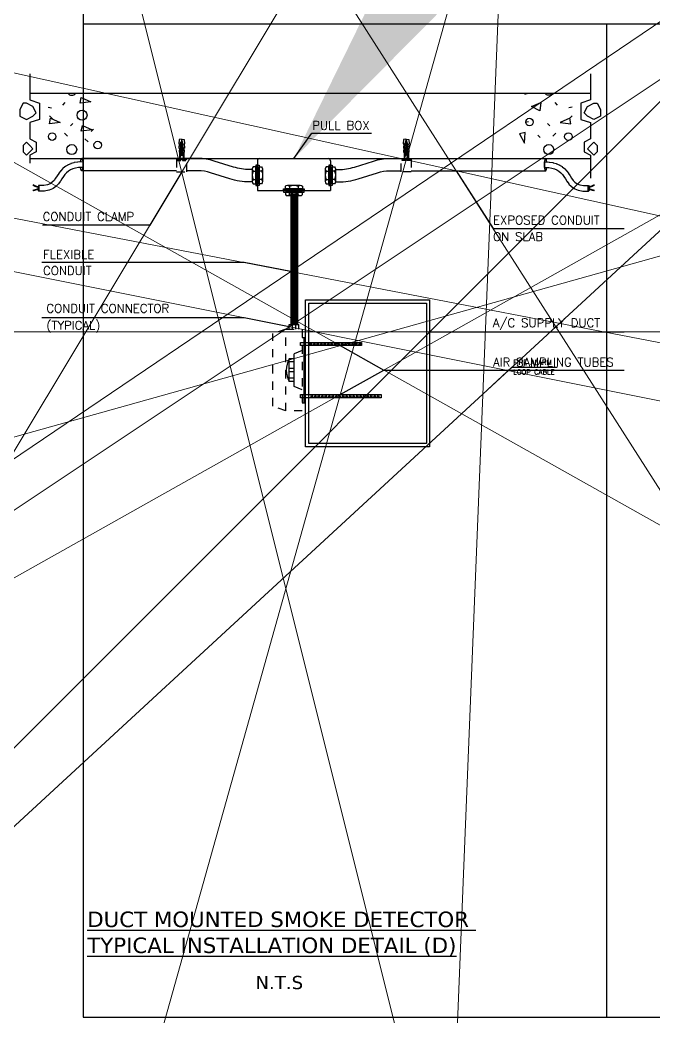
# Model space of a CAD drawing. Extents: x -15 to 256, y 0 to 403.
# Drawn here: x 220.44 to 228.22, y 364.85 to 377.08 of the extents above; entities that cross this region are included whole.
import ezdxf
from ezdxf.enums import TextEntityAlignment as Align

# ---------------------------------------------------------------- set-up
doc = ezdxf.new("R2010")
doc.units = 0
doc.header["$LTSCALE"] = 0.15
doc.linetypes.add('DASHED', pattern=[0.75, 0.5, -0.25])
doc.layers.get('0').update_dxf_attribs({"color": 252})
for name, color, linetype in [('00-E-FAS-TEXT LINE', 10, 'Continuous'), ('A-IW-SHE101$0$A-ANNO-TEXT', 2, 'Continuous'), ('E-ANNO-LARO', 1, 'Continuous'), ('E-ANNO-T080', 61, 'Continuous'), ('E-ANNO-T140', 133, 'Continuous'), ('e-anno-t175', 214, 'Continuous'), ('E-ANNO-VIEW', 240, 'Continuous'), ('E-DETL-LID1', 1, 'DASHED'), ('E-DETL-LID3', 3, 'DASHED'), ('E-DETL-LID4', 131, 'DASHED'), ('E-DETL-LID6', 214, 'DASHED'), ('E-DETL-LIN0', 10, 'Continuous'), ('E-DETL-LIN1', 1, 'Continuous'), ('E-DETL-LIN2', 2, 'Continuous'), ('E-DETL-LIN3', 3, 'Continuous'), ('E-DETL-LIN9', 9, 'Continuous'), ('E-TRUNK', 40, 'Continuous'), ('ST-SHEET$0$CADR-BLU', 5, 'Continuous')]:
    doc.layers.add(name, color=color, linetype=linetype)
doc.layers.add('S-ANNO-DIMS', color=1, linetype='Continuous', lineweight=18)
doc.styles.add('E140', font='verdana.ttf', dxfattribs={"height": 285})
doc.styles.add('E175', font='verdana.ttf', dxfattribs={"height": 335})
doc.styles.add('E80', font='simplex.shx', dxfattribs={"height": 200})
doc.styles.add('LE80', font='SIMPLEX.shx', dxfattribs={"height": 200})
doc.dimstyles.new('DIM25', dxfattribs={"dimscale": 100, "dimtxt": 2, "dimasz": 0.01, "dimexe": 1, "dimexo": 2, "dimgap": 1, "dimtad": 1, "dimdec": 0, "dimlfac": 0.25, "dimzin": 0, "dimdsep": 46, "dimtxsty": 'LE80', "dimblk1": 'TICK', "dimblk2": 'TICK', "dimsah": 1, "dimcen": 0, "dimdle": 3, "dimclrd": 1, "dimclre": 1, "dimclrt": 51, "dimadec": 0, "dimazin": 0, "dimtfac": 1, "dimtdec": 0, "dimtmove": 0, "dimatfit": 1, "dimldrblk": 'TICK', "dimfxl": 1, "dimtolj": 1, "dimtzin": 0, "dimarcsym": 0})
doc.dimstyles.get("Standard").update_dxf_attribs({"dimtxt": 0.18, "dimasz": 0.18, "dimexe": 0.18, "dimexo": 0.0625, "dimgap": 0.09, "dimtad": 0, "dimtih": 1, "dimtoh": 1, "dimdec": 4, "dimzin": 0, "dimdsep": 46, "dimtxsty": 'Standard', "dimcen": 0.09, "dimadec": 0, "dimazin": 0, "dimtfac": 1, "dimtdec": 4, "dimtofl": 0, "dimtmove": 0, "dimatfit": 3, "dimfxl": 1, "dimtolj": 1, "dimtzin": 0, "dimarcsym": 0})

# ---------------------------------------------------------------- blocks, each defined once
blk = doc.blocks.new('TICK')
at = {"layer": 'S-ANNO-DIMS', "color": 51}
blk.add_line((-70.71067811865942, -70.71067811865942), (70.71067811865214, 70.71067811865214), dxfattribs=at)
at = {"layer": 'S-ANNO-DIMS'}
blk.add_line((-107.1268145781942, 0), (107.1271981630707, 0), dxfattribs=at)
blk = doc.blocks.new('A$C6C316B31')
at = {"layer": 'E-DETL-LIN2'}
for p, q in [((-8.177482561934994, 8.333153109953855), (-3.165643108441145, 8.333303622384847)), ((-8.17711524142851, -8.333513552701334), (-3.165275787926475, -8.333363040269433))]:
    blk.add_line(p, q, dxfattribs=at)
at = {"layer": 'E-DETL-LIN2', "linetype": 'Continuous'}
blk.add_lwpolyline([(-0.0004513715466600843, 20.14919906862633), (-3.165903520144639, 20.14912930449646), (-3.165000777049499, -20.14926883275621), (0.000451371547569579, -20.14919906862542)], close=True, dxfattribs=at)
at = {"layer": 'E-DETL-LIN2'}
for points in [[(-10.08787110858975, 12.49977767414384), (-10.08732012782184, -12.50022231983803)], [(-8.176931581167992, -16.66684688403529), (-3.165092127666867, -16.66669637160521), (-3.165826768694387, 16.66663695371244), (-8.177666222196422, 16.66648644128236)]]:
    blk.add_lwpolyline(points, dxfattribs=at)
for centre, radius, start, end in [((-4.588635187225009, 12.49989887307311), 5.499235922677675, 130.7410769778964, 229.2614485324433), ((9.043902992468247, 0.0001993206687984639), 19.13149861524057, 154.1789398344054, 205.823585675703), ((-4.588084206458916, -12.50010112090968), 5.499235922677675, 130.7410769778964, 229.2614485324433)]:
    blk.add_arc(centre, radius, start, end, dxfattribs=at)
blk = doc.blocks.new('SCRO')
at = {"layer": 'E-DETL-LID4'}
for p, q in [((2.004664853087434, 0.821087427342718), (3.623975155783683, -1.637345612332865)), ((3.786111679495207, 1.549345350585099), (3.637164285816652, 0.9292986149011995)), ((3.786111679495207, 1.549345350585099), (5.829474222864064, -1.945690986955015)), ((5.753306267957214, 1.249999999992724), (5.829474222864064, 1.945690986947739)), ((5.829474222864064, 1.945690986947739), (8.03497328994763, -1.945690986954105)), ((8.03497328994763, 1.945690986947739), (7.958805335041234, 1.250000000000909)), ((8.03497328994763, 1.945690986947739), (10.24047235703574, -1.945690986947739)), ((10.24047235703574, 1.945690986947739), (10.1643044021248, 1.25)), ((10.24047235703574, 1.945690986947739), (12.44597142411931, -1.945690986955015)), ((12.44597142411931, 1.945690986955015), (12.36980346920154, 1.25)), ((12.44597142411931, 1.945690986955015), (14.65147049120014, -1.945690986954105)), ((14.65147049120424, 1.945690986947739), (14.57530253628966, 1.249999999992724)), ((14.65147049120424, 1.945690986947739), (16.85696955828416, -1.945690986955015)), ((16.85696955834965, 1.945674784445146), (16.78080160343143, 1.249983797497407)), ((16.85696955834965, 1.945674784445146), (19.06246862543003, -1.945707189451241))]:
    blk.add_line(p, q, dxfattribs=at)
at = {"layer": 'E-DETL-LID4', "linetype": 'Continuous'}
for p, q in [((23.61790627242453, 0.5131854717556052), (23.61790627242499, 1.61785813386814)), ((23.61790627242544, -0.5131854717556052), (23.61790627242135, -1.617858133875416))]:
    blk.add_line(p, q, dxfattribs=at)
for points in [[(17.17664616881984, 1.249979449850798), (4.892351375939143, 1.25), (-9.094947017729282e-13, 0), (2.792308577107178, -0.7134372519867611)], [(19.57581255350578, 1.249975436330715), (17.44902306818676, 1.249978994194862)], [(24.67175159393719, -5.000000000007276), (24.99999999999545, -5.000000000007276), (24.99999999999545, -0.8231618529889602), (23.61790627242544, -0.5131854717556052), (23.61790627242453, 0.5131854717556052), (24.99999999999955, 0.8231618529825937), (24.99999999999545, 5), (24.67175159393764, 5.000000000000909)], [(4.066206698221777, -1.038919321654248), (4.892351375939597, -1.25), (5.092416313894319, -1.250000000000909)], [(6.343583484128885, -1.25), (7.297915380982431, -1.249999999999091)], [(8.54908255121245, -1.25), (9.503414448065996, -1.25)], [(10.75458161829692, -1.250000000007276), (11.70891351515093, -1.250000000007276)], [(12.96008068538504, -1.250000000007276), (13.91441258223449, -1.250000000006366)], [(15.1655797524686, -1.25), (16.11991164931487, -1.250000000007276)], [(17.37107881954898, -1.25), (18.32540327130801, -1.250000000007276)]]:
    blk.add_lwpolyline(points, dxfattribs=at)
at = {"layer": 'E-DETL-LID4'}
for points in [[(2.792308577107178, -0.7134372519867611), (3.623975155783683, -1.637345612332865), (4.066206698221777, -1.038919321654248), (2.004664853087434, 0.821087427342718)], [(5.092416313894319, -1.250000000000909), (5.829474222864064, -1.945690986955015), (6.343583484128885, -1.25), (3.786111679495207, 1.549345350585099)], [(7.297915380982431, -1.249999999999091), (8.03497328994763, -1.945690986954105), (8.54908255121245, -1.25), (5.829474222864064, 1.945690986947739)], [(9.503414448065996, -1.25), (10.24047235703574, -1.945690986947739), (10.75458161829692, -1.250000000007276), (8.03497328994763, 1.945690986947739)], [(11.70891351515093, -1.250000000007276), (12.44597142411931, -1.945690986955015), (12.96008068538504, -1.250000000007276), (10.24047235703574, 1.945690986947739)], [(13.91441258223449, -1.250000000006366), (14.65147049120014, -1.945690986954105), (15.1655797524686, -1.25), (12.44597142411931, 1.945690986955015)], [(16.11991164931487, -1.250000000007276), (16.85696955828416, -1.945690986955015), (17.37107881954898, -1.25), (14.65147049120424, 1.945690986947739)], [(18.32541071646074, -1.250016202502593), (19.06246862543003, -1.945707189451241), (19.57657788669485, -1.250016202502593), (16.85696955834965, 1.945674784445146)]]:
    blk.add_lwpolyline(points, close=True, dxfattribs=at)
at = {"layer": 'E-DETL-LID4', "linetype": 'Continuous'}
for points in [[(19.57581255351761, 1.249975436330715, 0.2592668144655841), (24.6718250579388, 4.999984515502547, 3.306262617242921)], [(19.57657788669485, -1.250016202502593, -0.2592344396536596), (24.67175159393719, -5.000000000007276, -3.306262617242921)]]:
    blk.add_lwpolyline(points, format="xyb", dxfattribs=at)
for centre, start, end in [((25.64766208019046, 0.3777601261544987), 105.8003879676135, 148.5767715327205), ((25.64766208019091, -0.3777601261544987), 211.4232284672796, 254.1996120328304)]:
    blk.add_arc(centre, 2.378602889906357, start, end, dxfattribs=at)

msp = doc.modelspace()

# ---------------------------------------------------------------- linework, layer by layer
msp.add_lwpolyline([(255.5823836677621, 391.3544479757414), (221.2162780909766, 391.3544479757415), (221.2162780909766, 364.8477069386666), (255.5823836677621, 364.8477069386666)], close=True)
at = {"layer": 'A-IW-SHE101$0$A-ANNO-TEXT', "color": 1, "extrusion": (0, 0, -1)}
msp.add_ellipse((220.671801526742, 375.0147642461935, 6.718264444056682e-09), major_axis=(-1.490577872500147e-14, 0.03468938359392076), ratio=0.2121670040200524, dxfattribs=at)
at = {"layer": 'A-IW-SHE101$0$A-ANNO-TEXT', "color": 1}
msp.add_ellipse((227.4178245287642, 375.0147642461935, 6.718264444056682e-09), major_axis=(1.490577872500147e-14, 0.03468938359392076), ratio=0.2121670040200524, dxfattribs=at)
at = {"layer": 'E-ANNO-VIEW'}
for points in [[(221.2162780909766, 377.0334010157999), (242.020222852966, 377.0334010157999)], [(227.6404813006577, 364.8477069386666), (227.6404813006577, 377.0334010157999)], [(227.6404813006577, 364.8477069386666), (227.6404813006577, 377.0334010157999)], [(227.6404813006577, 364.8477069386666), (227.6404813006577, 377.0334010157999)], [(227.6404813006577, 364.8477069386666), (227.6404813006577, 377.0334010157999)], [(227.6404813006577, 364.8477069386666), (227.6404813006577, 377.0334010157999)], [(227.6404813006577, 364.8477069386666), (227.6404813006577, 377.0334010157999)], [(227.6404813006577, 364.8477069386666), (227.6404813006577, 377.0334010157999)], [(227.6404813006577, 364.8477069386666), (227.6404813006577, 377.0334010157999)]]:
    msp.add_lwpolyline(points, dxfattribs=at)
at = {"layer": 'E-DETL-LID1', "color": 1, "const_width": 0.02048634628649401, "elevation": 1.717675615971789e-10}
for points in [[(220.671617041425, 375.0091157362296), (220.6224181359755, 374.9930076235485), (220.598795244612, 374.9878035998782)], [(227.4180090140812, 375.0091157362296), (227.4672079195304, 374.9930076235485), (227.490830810894, 374.9878035998782)]]:
    msp.add_lwpolyline(points, dxfattribs=at)
at = {"layer": 'E-DETL-LID3'}
for p, q in [((223.7045728454027, 373.2855127060161), (223.5442658454665, 373.2322106285373)), ((223.5442658454665, 372.3437090813903), (223.5442658454665, 373.2322106285373)), ((223.7045728454027, 372.283593956223), (223.7045728454027, 373.2855127060161)), ((223.7045728454027, 373.2855127060161), (223.9049565953231, 373.2855127060161)), ((223.9049565953231, 373.2855127060161), (223.9049565953231, 372.283593956223)), ((223.7045728454027, 372.283593956223), (223.5442658454665, 372.3437090813903)), ((223.9049565953231, 372.283593956223), (223.7045728454027, 372.283593956223))]:
    msp.add_line(p, q, dxfattribs=at)
at = {"layer": 'E-DETL-LID4', "color": 5, "const_width": 0.02048634628649401}
for points in [[(220.6720303095132, 375.0318323494589), (220.6608989246843, 375.0333750235441), (220.6520488538726, 375.0348030747414), (220.6446218827777, 375.0364278195897), (220.6377597970989, 375.0385605746283), (220.6306043825358, 375.0415126563964), (220.6222974247879, 375.0455953814331), (220.6119807095546, 375.0511200662777), (220.5987960225354, 375.0583980274693)], [(227.4175957459927, 375.0318323494589), (227.4287271308214, 375.0333750235441), (227.4375772016333, 375.0348030747414), (227.4450041727282, 375.0364278195897), (227.451866258407, 375.0385605746283), (227.45902167297, 375.0415126563964), (227.467328630718, 375.0455953814331), (227.4776453459513, 375.0511200662777), (227.4908300329706, 375.0583980274693)]]:
    msp.add_lwpolyline(points, dxfattribs=at)
at = {"layer": 'E-DETL-LID6', "elevation": -3.179604972047204e-08}
for points in [[(222.4259679357334, 375.6085033550126), (222.4208498534524, 375.6178691361823), (222.3935139874883, 375.6149958293402), (222.3898102284539, 375.5609042717779), (222.3956175330437, 375.5631951664977), (222.3919137740091, 375.5091036089354), (222.3977210785987, 375.5113945036552), (222.3940173195641, 375.4573029460929), (222.3997304319291, 375.4595566833902), (222.3997295639348, 375.3807885545647)], [(222.4259643601532, 375.6085033550257), (222.4310825112386, 375.6178690985957), (222.4584183560936, 375.6149955909331), (222.462121717749, 375.5609040061628), (222.4563144299894, 375.5631949435455), (222.4600177916452, 375.5091033587755), (222.4542105038857, 375.511394296158), (222.4579138655413, 375.4573027113877), (222.4522007697333, 375.4595564906559), (222.4522010590648, 375.380788361826)], [(225.180158218148, 375.6085033550257), (225.1750400670626, 375.6178690985957), (225.1477042222077, 375.6149955909331), (225.1440008605522, 375.5609040061628), (225.1498081483118, 375.5631949435455), (225.1461047866561, 375.5091033587755), (225.1519120744155, 375.511394296158), (225.14820871276, 375.4573027113877), (225.1539218085678, 375.4595564906559), (225.1539215192365, 375.380788361826)], [(225.180154642568, 375.6085033550126), (225.1852727248488, 375.6178691361823), (225.2126085908127, 375.6149958293402), (225.2163123498471, 375.5609042717779), (225.2105050452577, 375.5631951664977), (225.214208804292, 375.5091036089354), (225.2084014997026, 375.5113945036552), (225.212105258737, 375.4573029460929), (225.2063921463721, 375.4595566833902), (225.2063930143663, 375.3807885545647)]]:
    msp.add_lwpolyline(points, dxfattribs=at)
at = {"layer": 'E-DETL-LID6'}
for points in [[(222.400476828772, 375.3807897447504), (222.364423839947, 375.3807902570754), (222.3644239516792, 375.3707995238694), (222.3910506517584, 375.3707991154186)], [(222.3644256587782, 375.37079747734), (222.3644256587782, 375.2181560130423), (222.48823553817, 375.218156243112), (222.48823553817, 375.3707977074097)], [(222.4608765740892, 375.3707983459637), (222.48823553817, 375.3707977074097), (222.488235426438, 375.3807884406155), (222.4514506172637, 375.3807891830388)], [(225.1452460042119, 375.3707983459637), (225.1178870401312, 375.3707977074097), (225.1178871518633, 375.3807884406155), (225.1546719610376, 375.3807891830388)], [(225.2416969195232, 375.37079747734), (225.2416969195232, 375.2181560130423), (225.1178870401312, 375.218156243112), (225.1178870401312, 375.3707977074097)], [(225.2056457495292, 375.3807897447504), (225.2416987383541, 375.3807902570754), (225.2416986266221, 375.3707995238694), (225.2150719265428, 375.3707991154186)]]:
    msp.add_lwpolyline(points, dxfattribs=at)
at = {"layer": 'E-DETL-LIN0'}
for p, q in [((223.9049565953231, 373.0250138310241), (223.8047647195986, 372.98493708104)), ((223.7446495946225, 372.6442847061753), (223.7446495946225, 372.9248219560639)), ((223.8047647195986, 372.9248219560639), (223.7446495946225, 372.9248219560639)), ((223.8047647195986, 372.8847452058886), (223.7446495946225, 372.8847452058886)), ((223.8047647195986, 372.9248219560639), (223.8047647195986, 372.98493708104)), ((223.8047647195986, 372.6442847061753), (223.8047647195986, 372.9248219560639)), ((223.8047647195986, 372.8045917063027), (223.7446495946225, 372.8045917063027)), ((223.8047647195986, 372.7645149561276), (223.7446495946225, 372.7645149561276)), ((223.8047647195986, 372.6843614561594), (223.7446495946225, 372.6843614561594)), ((223.8047647195986, 372.6442847061753), (223.7446495946225, 372.6442847061753)), ((223.8047647195986, 372.584169581008), (223.8047647195986, 372.6442847061753)), ((223.9049565953231, 372.5440928312151), (223.8047647195986, 372.584169581008))]:
    msp.add_line(p, q, dxfattribs=at)
msp.add_arc((224.0050834799466, 372.7848658023893), 0.2958630611720721, 151.6992444452733, 208.3007555547258, dxfattribs=at)
at = {"layer": 'E-DETL-LIN1'}
for p, q in [((223.355428081678, 375.3528113651485), (223.355428081678, 374.989109384077)), ((223.3834051571455, 375.3807884406155), (224.2227174211563, 375.3807884406155)), ((224.2506944966234, 375.3528113651485), (224.2506944966234, 374.989109384077))]:
    msp.add_line(p, q, dxfattribs=at)
msp.add_lwpolyline([(223.355428081678, 374.989109384077), (224.2506944966234, 374.989109384077)], dxfattribs=at)
for centre, start, end in [((223.3834051571455, 375.3528113651485), 90, 180), ((224.2227174211563, 375.3528113651485), 0, 90)]:
    msp.add_arc(centre, 0.0279770754670281, start, end, dxfattribs=at)
at = {"layer": 'E-DETL-LIN2'}
for p, q in [((223.7446495953868, 373.3456278308011), (223.8648798453392, 373.3456278308011)), ((223.7446495953868, 373.2855127060161), (223.7446495953868, 373.3456278308011)), ((223.7847263461352, 373.2855127060161), (223.7847263461352, 373.3456278308011)), ((223.824803095355, 373.2855127060161), (223.824803095355, 373.3456278308011)), ((223.8648798453392, 373.2855127060161), (223.8648798453392, 373.3456278308011))]:
    msp.add_line(p, q, dxfattribs=at)
for points in [[(221.2125057653504, 375.3406578688062), (221.1538440262946, 375.3376416110513, 0.02835854469831007), (221.1499351585144, 375.3372175098294), (221.1093746443047, 375.3304729445512, 0.03134392431530216), (221.105141598628, 375.329493212465), (221.0686871439378, 375.3186103296967, 0.03336282895758486), (221.0643541931445, 375.316995146691), (221.0316823102163, 375.3022669040921, 0.03392393326415467), (221.0275367151716, 375.3000485804338), (220.9983239162472, 375.2817679356638, 0.03282315493036002), (220.9946337975525, 375.2791068105246), (220.9685565948743, 375.2575667212433, 0.03025374581229031), (220.9654903640702, 375.254705123607), (220.9422252698801, 375.2301985474741, 0.02669698288345897), (220.9398234771747, 375.2273817159639), (220.9190470037147, 375.200201610639, 0.01995274325621252), (220.9174553549481, 375.1979376110637), (220.8985323658393, 375.1685997065448, 0.002694950772707029), (220.8983313736037, 375.1682843729309), (220.8799824118729, 375.139151719069), (220.8608683940095, 375.1127818461386), (220.839278414429, 375.090251749301), (220.8130393510116, 375.0718624843617), (220.7790089935929, 375.0579202473938), (220.7335754439192, 375.0497062593977), (220.6714041551731, 375.0493501639962)], [(226.8771202901556, 375.3406578688062), (226.9357820292115, 375.3376416110513, -0.02835854469831007), (226.9396908969917, 375.3372175098294), (226.9802514112015, 375.3304729445512, -0.03134392431530216), (226.9844844568782, 375.329493212465), (227.0209389115682, 375.3186103296967, -0.03336282895758486), (227.0252718623617, 375.316995146691), (227.0579437452899, 375.3022669040921, -0.03392393326415467), (227.0620893403345, 375.3000485804338), (227.0913021392588, 375.2817679356638, -0.03282315493036002), (227.0949922579536, 375.2791068105246), (227.1210694606319, 375.2575667212433, -0.03025374581229031), (227.1241356914358, 375.254705123607), (227.147400785626, 375.2301985474741, -0.02669698288345897), (227.1498025783315, 375.2273817159639), (227.1705790517911, 375.200201610639, -0.01995274325621252), (227.172170700558, 375.1979376110637), (227.1910936896669, 375.1685997065448, -0.002694950772707029), (227.1912946819023, 375.1682843729309), (227.2096436436331, 375.139151719069), (227.2287576614964, 375.1127818461386), (227.2503476410771, 375.090251749301), (227.2765867044943, 375.0718624843617), (227.310617061913, 375.0579202473938), (227.3560506115868, 375.0497062593977), (227.4182219003329, 375.0493501639962)], [(221.2126633222442, 375.2712978795425), (221.1593731011775, 375.2685578134424), (221.1229022459703, 375.2624932930958), (221.0907539977895, 375.2528959580339), (221.0623427816275, 375.240088392425), (221.0370599393325, 375.2242670170075), (221.0143601240361, 375.2055166911317), (220.993817642779, 375.1838780131718), (220.9750078265101, 375.1592707193338), (220.9569368167236, 375.1312537101491), (220.938085227404, 375.1013230342641, -0.01628439600471119), (220.936819719624, 375.0994518002597), (220.915646858002, 375.0702415277495, -0.03423535560851692), (220.9126059523565, 375.0665991928989), (220.8870180852487, 375.0398971239301, -0.0488930703504688), (220.8818809721768, 375.0354905994166), (220.8496847200978, 375.01292632568, -0.05566891523025012), (220.8429270138995, 375.0092340176715), (220.8019289973629, 374.9924371308585, -0.05254355449943235), (220.7949491860626, 374.9904009307384), (220.7429560255825, 374.98100102254, -0.04330996355875571), (220.7369832106512, 374.9804482004921), (220.6718015267419, 374.9800748625996)], [(226.8769627332618, 375.2712978795425), (226.9302529543287, 375.2685578134424), (226.9667238095358, 375.2624932930958), (226.9988720577164, 375.2528959580339), (227.0272832738786, 375.240088392425), (227.0525661161738, 375.2242670170075), (227.0752659314699, 375.2055166911317), (227.0958084127269, 375.1838780131718), (227.114618228996, 375.1592707193338), (227.1326892387825, 375.1312537101491), (227.1515408281019, 375.1013230342641, 0.01628439600471119), (227.152806335882, 375.0994518002597), (227.1739791975042, 375.0702415277495, 0.03423535560851692), (227.1770201031495, 375.0665991928989), (227.2026079702573, 375.0398971239301, 0.0488930703504688), (227.2077450833292, 375.0354905994166), (227.2399413354084, 375.01292632568, 0.05566891523025012), (227.2466990416067, 375.0092340176715), (227.2876970581433, 374.9924371308585, 0.05254355449943235), (227.2946768694436, 374.9904009307384), (227.3466700299237, 374.98100102254, 0.04330996355875571), (227.3526428448549, 374.9804482004921), (227.4178245287644, 374.9800748625996)]]:
    msp.add_lwpolyline(points, format="xyb", dxfattribs=at)
msp.add_lwpolyline([(223.7646229823578, 374.9643182580211), (223.7646229823578, 373.3456278308011)], dxfattribs=at)
at = {"layer": 'E-DETL-LIN3', "elevation": 6.718264444056682e-09}
for points in [[(223.2924368410956, 375.2450219036517), (223.2594851131844, 375.2450214797037, -0.07675155708583353), (223.0613127318187, 375.2756192074871), (222.8255361331962, 375.35020821339, 0.07675140495097313), (222.627364149297, 375.3808059411783), (221.2000889866591, 375.3807865234602)], [(224.3136857372055, 375.2450219036517), (224.3466374651169, 375.2450214797037, 0.07675155708583353), (224.5448098464826, 375.2756192074871), (224.7805864451052, 375.35020821339, -0.07675140495097313), (224.9787584290042, 375.3808059411783), (226.889537068847, 375.3807865234602)], [(223.2924387842586, 375.093987821607), (223.2594870563474, 375.0939873976591, -0.07675155708583122), (223.015757642364, 375.1316191110718), (222.7799810437416, 375.2062081169747, 0.07675140495097554), (222.627366001088, 375.2297718591324), (222.48823553817, 375.2297701532888)], [(224.3136837940427, 375.093987821607), (224.3466355219541, 375.0939873976591, 0.07675155708583122), (224.590364935937, 375.1316191110718), (224.8261415345596, 375.2062081169747, -0.07675140495097554), (224.9787565772131, 375.2297718591324), (225.1178870401312, 375.2297701532888)]]:
    msp.add_lwpolyline(points, format="xyb", dxfattribs=at)
for points in [[(222.3644256587782, 375.2297686352868), (221.20009083845, 375.2297524414145)], [(225.2416969195232, 375.2297686352868), (226.8895352170561, 375.2297524414145)]]:
    msp.add_lwpolyline(points, dxfattribs=at)
at = {"layer": 'E-DETL-LIN3', "extrusion": (0, 0, -1)}
msp.add_ellipse((221.1999748134297, 375.3052634593326, 6.718264444056682e-09), major_axis=(6.070593253533824e-15, 0.0755249812828481), ratio=0.2121670040208751, start_param=-1.093549102917913, end_param=4.235199557743605, dxfattribs=at)
at = {"layer": 'E-DETL-LIN3'}
msp.add_ellipse((226.8896512420764, 375.3052634593326, 6.718264444056682e-09), major_axis=(-6.070593253533824e-15, 0.0755249812828481), ratio=0.2121670040208751, start_param=-1.093549102917913, end_param=4.235199557743605, dxfattribs=at)
for points in [[(221.1873457577363, 375.339778756372, 6.718264444056682e-09), (221.187685020995, 375.3428709750472, 6.718264444056682e-09), (221.188069801358, 375.345849740498, 6.718264444056682e-09), (221.1892846555195, 375.3539314476843, 6.718264444056682e-09), (221.1902162009381, 375.3586858406121, 6.718264444056682e-09), (221.1922923342525, 375.3668765482817, 6.718264444056682e-09), (221.1934396005094, 375.3703137765114, 6.718264444056682e-09), (221.195243285605, 375.3743103305802, 6.718264444056682e-09), (221.1958689004302, 375.3754578094169, 6.718264444056682e-09), (221.1970960974437, 375.3772874666053, 6.718264444056682e-09), (221.1976986478129, 375.377966475127, 6.718264444056682e-09), (221.1985730632826, 375.3786878464564, 6.718264444056682e-09), (221.1988811509325, 375.3788747797529, 6.718264444056682e-09), (221.19942983651, 375.3791109894584, 6.718264444056682e-09), (221.1996687972524, 375.3791631693686, 6.718264444056682e-09), (221.2001310119366, 375.3791825446916, 6.718264444056682e-09), (221.2003594120492, 375.3791507285944, 6.718264444056682e-09), (221.2008814048778, 375.3789700694015, 6.718264444056682e-09), (221.2011746303941, 375.3788175071023, 6.718264444056682e-09), (221.201819858677, 375.378340792114, 6.718264444056682e-09), (221.202169883588, 375.3780169237453, 6.718264444056682e-09), (221.2028970205529, 375.3771866471498, 6.718264444056682e-09), (221.2032739054373, 375.3766809008569, 6.718264444056682e-09), (221.2044748199478, 375.374805950596, 6.718264444056682e-09), (221.205309383852, 375.3731151274235, 6.718264444056682e-09), (221.2069174767435, 375.369002760633, 6.718264444056682e-09), (221.2076931993051, 375.3665812857183, 6.718264444056682e-09), (221.2091473265733, 375.3611024661037, 6.718264444056682e-09), (221.2098261745891, 375.3580449540942, 6.718264444056682e-09), (221.2113871755335, 375.3496423095933, 6.718264444056682e-09), (221.2121866529335, 375.3439406370909, 6.718264444056682e-09), (221.2134333002087, 375.3317223743211, 6.718264444056682e-09), (221.2138805300332, 375.325206626405, 6.718264444056682e-09), (221.2143886448964, 375.311843358921, 6.718264444056682e-09), (221.2144495161828, 375.3049969427108, 6.718264444056682e-09), (221.2141802903029, 375.2914781152439, 6.718264444056682e-09), (221.2138502021591, 375.2848068356309, 6.718264444056682e-09), (221.2128241406724, 375.2721323485847, 6.718264444056682e-09), (221.2121281559479, 375.2661301003619, 6.718264444056682e-09), (221.2104248147978, 375.2552437976775, 6.718264444056682e-09), (221.2094170247763, 375.2503600971563, 6.718264444056682e-09), (221.2074412164806, 375.2430660879616, 6.718264444056682e-09), (221.2065188113375, 375.2403431705869, 6.718264444056682e-09), (221.2048941539668, 375.2365761893081, 6.718264444056682e-09), (221.2042065749377, 375.2352738923931, 6.718264444056682e-09), (221.2030052150065, 375.2334536144127, 6.718264444056682e-09), (221.2024863388586, 375.2328274253018, 6.718264444056682e-09), (221.2016323932858, 375.232024125041, 6.718264444056682e-09), (221.2012839418236, 375.231778354489, 6.718264444056682e-09), (221.2006645878361, 375.2314599719338, 6.718264444056682e-09), (221.200396878767, 375.2313846612499, 6.718264444056682e-09), (221.1998953916836, 375.2313367267589, 6.718264444056682e-09), (221.1996551777021, 375.2313611501018, 6.718264444056682e-09), (221.1991019398616, 375.2315389527383, 6.718264444056682e-09), (221.1987886754819, 375.2316977349358, 6.718264444056682e-09), (221.1980936737825, 375.2322144158551, 6.718264444056682e-09), (221.1977147231534, 375.2325719301554, 6.718264444056682e-09), (221.1969281060469, 375.2334981120661, 6.718264444056682e-09), (221.1965206761219, 375.2340658968051, 6.718264444056682e-09), (221.1952690381919, 375.2361074037931, 6.718264444056682e-09), (221.194418111413, 375.2379052801519, 6.718264444056682e-09), (221.1927849927992, 375.2422556744223, 6.718264444056682e-09), (221.1920006845482, 375.2448082519796, 6.718264444056682e-09), (221.190537597576, 375.2505659860715, 6.718264444056682e-09), (221.1898584062297, 375.2537713023473, 6.718264444056682e-09), (221.1885121814898, 375.2613993567611, 6.718264444056682e-09), (221.1878734418184, 375.2659378982639, 6.718264444056682e-09), (221.1873453350258, 375.2707520153668, 6.718264444056682e-09)], [(226.9022802977697, 375.339778756372, 6.718264444056682e-09), (226.9019410345111, 375.3428709750472, 6.718264444056682e-09), (226.9015562541483, 375.345849740498, 6.718264444056682e-09), (226.9003413999867, 375.3539314476843, 6.718264444056682e-09), (226.8994098545677, 375.3586858406121, 6.718264444056682e-09), (226.8973337212536, 375.3668765482817, 6.718264444056682e-09), (226.8961864549967, 375.3703137765114, 6.718264444056682e-09), (226.8943827699012, 375.3743103305802, 6.718264444056682e-09), (226.8937571550759, 375.3754578094169, 6.718264444056682e-09), (226.8925299580627, 375.3772874666053, 6.718264444056682e-09), (226.8919274076934, 375.377966475127, 6.718264444056682e-09), (226.8910529922232, 375.3786878464564, 6.718264444056682e-09), (226.8907449045739, 375.3788747797529, 6.718264444056682e-09), (226.8901962189965, 375.3791109894584, 6.718264444056682e-09), (226.8899572582537, 375.3791631693686, 6.718264444056682e-09), (226.8894950435696, 375.3791825446916, 6.718264444056682e-09), (226.8892666434567, 375.3791507285944, 6.718264444056682e-09), (226.8887446506284, 375.3789700694015, 6.718264444056682e-09), (226.888451425112, 375.3788175071023, 6.718264444056682e-09), (226.8878061968294, 375.378340792114, 6.718264444056682e-09), (226.887456171918, 375.3780169237453, 6.718264444056682e-09), (226.8867290349533, 375.3771866471498, 6.718264444056682e-09), (226.886352150069, 375.3766809008569, 6.718264444056682e-09), (226.8851512355585, 375.374805950596, 6.718264444056682e-09), (226.8843166716541, 375.3731151274235, 6.718264444056682e-09), (226.8827085787627, 375.369002760633, 6.718264444056682e-09), (226.8819328562007, 375.3665812857183, 6.718264444056682e-09), (226.8804787289327, 375.3611024661037, 6.718264444056682e-09), (226.879799880917, 375.3580449540942, 6.718264444056682e-09), (226.8782388799727, 375.3496423095933, 6.718264444056682e-09), (226.8774394025727, 375.3439406370909, 6.718264444056682e-09), (226.8761927552978, 375.3317223743211, 6.718264444056682e-09), (226.875745525473, 375.325206626405, 6.718264444056682e-09), (226.8752374106097, 375.311843358921, 6.718264444056682e-09), (226.8751765393235, 375.3049969427108, 6.718264444056682e-09), (226.8754457652036, 375.2914781152439, 6.718264444056682e-09), (226.875775853347, 375.2848068356309, 6.718264444056682e-09), (226.8768019148335, 375.2721323485847, 6.718264444056682e-09), (226.8774978995583, 375.2661301003619, 6.718264444056682e-09), (226.8792012407083, 375.2552437976775, 6.718264444056682e-09), (226.8802090307301, 375.2503600971563, 6.718264444056682e-09), (226.8821848390255, 375.2430660879616, 6.718264444056682e-09), (226.8831072441684, 375.2403431705869, 6.718264444056682e-09), (226.8847319015392, 375.2365761893081, 6.718264444056682e-09), (226.8854194805684, 375.2352738923931, 6.718264444056682e-09), (226.8866208404996, 375.2334536144127, 6.718264444056682e-09), (226.8871397166475, 375.2328274253018, 6.718264444056682e-09), (226.8879936622203, 375.232024125041, 6.718264444056682e-09), (226.8883421136825, 375.231778354489, 6.718264444056682e-09), (226.88896146767, 375.2314599719338, 6.718264444056682e-09), (226.889229176739, 375.2313846612499, 6.718264444056682e-09), (226.8897306638227, 375.2313367267589, 6.718264444056682e-09), (226.8899708778044, 375.2313611501018, 6.718264444056682e-09), (226.8905241156445, 375.2315389527383, 6.718264444056682e-09), (226.8908373800242, 375.2316977349358, 6.718264444056682e-09), (226.8915323817236, 375.2322144158551, 6.718264444056682e-09), (226.891911332353, 375.2325719301554, 6.718264444056682e-09), (226.8926979494596, 375.2334981120661, 6.718264444056682e-09), (226.8931053793845, 375.2340658968051, 6.718264444056682e-09), (226.8943570173145, 375.2361074037931, 6.718264444056682e-09), (226.8952079440935, 375.2379052801519, 6.718264444056682e-09), (226.8968410627072, 375.2422556744223, 6.718264444056682e-09), (226.8976253709577, 375.2448082519796, 6.718264444056682e-09), (226.8990884579299, 375.2505659860715, 6.718264444056682e-09), (226.8997676492764, 375.2537713023473, 6.718264444056682e-09), (226.9011138740163, 375.2613993567611, 6.718264444056682e-09), (226.9017526136878, 375.2659378982639, 6.718264444056682e-09), (226.9022807204803, 375.2707520153668, 6.718264444056682e-09)]]:
    msp.add_open_spline(points, degree=3, knots=[5.189636204260358, 5.189636204260358, 5.189636204260358, 5.189636204260358, 5.328800515304013, 5.328800515304013, 5.586265944379916, 5.586265944379916, 5.843731373455818, 5.843731373455818, 5.976819702341897, 5.976819702341897, 6.109908031227975, 6.109908031227975, 6.192099930515968, 6.192099930515968, 6.274291829803961, 6.274291829803961, 6.356483729091955, 6.356483729091955, 6.438675628379948, 6.438675628379948, 6.520867527667941, 6.520867527667941, 6.603059426955935, 6.603059426955935, 6.780308893844676, 6.780308893844676, 6.957558360733418, 6.957558360733418, 7.13480782762216, 7.13480782762216, 7.405729088040957, 7.405729088040957, 7.676650348459754, 7.676650348459754, 7.947571608878551, 7.947571608878551, 8.218492869297348, 8.218492869297348, 8.489414129716145, 8.489414129716145, 8.760335390134943, 8.760335390134943, 8.967601503303902, 8.967601503303902, 9.113740812354756, 9.113740812354756, 9.227782504424738, 9.227782504424738, 9.31614166294134, 9.31614166294134, 9.40450082145794, 9.40450082145794, 9.492859979974542, 9.492859979974542, 9.581219138491143, 9.581219138491143, 9.669578297007744, 9.669578297007744, 9.757937455524345, 9.757937455524345, 9.939202856759966, 9.939202856759966, 10.12046825799559, 10.12046825799559, 10.30173365923121, 10.30173365923121, 10.51838486492467, 10.51838486492467, 10.51838486492467, 10.51838486492467], dxfattribs=at)
at = {"layer": 'E-DETL-LIN9', "color": 8}
for p, q in [((220.5620145352059, 376.1804153441079), (227.4426053236707, 376.1804153441079)), ((220.5620145352059, 375.3810703313598), (227.4426053236707, 375.3810703313598))]:
    msp.add_line(p, q, dxfattribs=at)
at = {"layer": 'E-DETL-LIN9', "color": 8, "flags": 128}
for points in [[(220.5620145352059, 376.420218848111), (220.5620145352059, 376.1004808427735), (220.6819162872074, 376.0605135921064), (220.6819162872074, 375.8606773387704), (220.5620145352059, 375.8207100886988), (220.5620145352059, 375.6208738347673), (220.6419490371357, 375.5809065841001), (220.6419490371357, 375.4610048320986), (220.5620145352059, 375.4210375814314), (220.5620145352059, 375.3220988913752)], [(227.4426053236707, 376.420218848111), (227.4426053236707, 376.1004808427735), (227.3227035716692, 376.0605135921064), (227.3227035716692, 375.8606773387704), (227.4426053236707, 375.8207100886988), (227.4426053236707, 375.6208738347673), (227.3626708229318, 375.5809065841001), (227.3626708229318, 375.4610048320986), (227.4426053236707, 375.4210375814314), (227.4426053236707, 375.1412668267612)], [(226.6720367313553, 376.177217964126), (226.6320694800926, 376.1676258241803)], [(220.9688811472836, 376.0357338970977), (220.9960588774275, 376.0669083520702)], [(221.1806073415503, 376.0580906265886), (221.1941962069201, 376.1284329879773), (221.3124992686329, 376.0740775264981), (221.1806073415503, 376.0580906265886)], [(226.7175993965442, 376.0181483068994), (226.8319057340239, 376.0677076975123), (226.820714903194, 375.9653915351134), (226.7175993965442, 376.0181483068994)], [(227.0357387121885, 376.0357338970977), (227.0085609814488, 376.0669083520702)], [(220.7898278641279, 376.01175354634), (220.829795114795, 376.0021614063943)], [(227.214791995344, 376.01175354634), (227.1748247440814, 376.0021614063943)], [(220.8042160743442, 375.8055225330402), (220.817804939714, 375.875864894429), (220.9361080014268, 375.8215094329499), (220.8042160743442, 375.8055225330402)], [(220.8044169203743, 375.90603915924), (220.8427854801571, 375.8692692885547)], [(221.0632038588343, 375.7807428374361), (221.0903815895739, 375.8119172930041)], [(226.6802310270421, 375.8324994178695), (226.6402637757796, 375.8229072779238)], [(226.9414160006375, 375.7807428374361), (226.914238269898, 375.8119172930041)], [(227.2004037845322, 375.8055225330402), (227.186814919758, 375.875864894429), (227.0685118574496, 375.8215094329499), (227.2004037845322, 375.8055225330402)], [(227.2165915310673, 375.90603915924), (227.1782229700932, 375.8692692885547)], [(220.9872660829238, 375.6936142312913), (221.0256346433025, 375.656844360606)], [(221.1942528363577, 375.7168386544962), (221.2078417017273, 375.7871810158849), (221.3261447634401, 375.7328255544058), (221.1942528363577, 375.7168386544962)], [(221.3159231549231, 375.7108837775534), (221.3431008856628, 375.7420582331213)], [(226.6408622757872, 375.7008083361017), (226.5713192592452, 375.6848214361922), (226.6304707903994, 375.5689164090191), (226.6408622757872, 375.7008083361017)], [(227.0173537771436, 375.6936142312913), (226.9789852161694, 375.656844360606)], [(221.2399853790128, 375.6237551714085), (221.2783539393913, 375.5869853007233)], [(226.8231129383292, 375.6368607352724), (226.7959352081853, 375.6680351908405)]]:
    msp.add_lwpolyline(points, dxfattribs=at)
for points in [[(220.482080034467, 376.0605135921064), (220.4421127832041, 375.9805790913675), (220.4421127832041, 375.9006445894376), (220.5220472845386, 375.8606773387704), (220.6019817864685, 375.9006445894376), (220.6419490371357, 375.9406118401047), (220.6019817864685, 376.0205463414391), (220.5220472845386, 376.0605135921064)], [(227.5225398256005, 376.0605135921064), (227.5625070762678, 375.9805790913675), (227.5625070762678, 375.9006445894376), (227.4825725743378, 375.8606773387704), (227.402638073599, 375.9006445894376), (227.3626708229318, 375.9406118401047), (227.402638073599, 376.0205463414391), (227.4825725743378, 376.0605135921064)], [(220.5220472845386, 375.5809065841001), (220.482080034467, 375.5409393340285), (220.482080034467, 375.4610048320986), (220.5220472845386, 375.4210375814314), (220.5620145352059, 375.4610048320986), (220.6019817864685, 375.5009720827658), (220.5620145352059, 375.5409393340285)], [(227.4825725743378, 375.5809065841001), (227.5225398256005, 375.5409393340285), (227.5225398256005, 375.4610048320986), (227.4825725743378, 375.4210375814314), (227.4426053236707, 375.4610048320986), (227.402638073599, 375.5009720827658), (227.4426053236707, 375.5409393340285)]]:
    msp.add_lwpolyline(points, close=True, dxfattribs=at)
at = {"layer": 'E-DETL-LIN9', "color": 8}
for centre, radius in [((221.2039520321457, 375.9126251909519), 0.06087630254929077), ((226.6920206717393, 375.8281062545784), 0.0459049581339383), ((220.8369895352514, 375.6490529720181), 0.0459049581339383), ((227.1692296446101, 375.6490529720181), 0.0459049581339383), ((221.3961987287233, 375.5458762411351), 0.0459049581339383), ((221.0775923841011, 375.4907826590426), 0.06087630254929077), ((226.9286267957603, 375.4907826590426), 0.06087630254929077)]:
    msp.add_circle(centre, radius, dxfattribs=at)
msp.add_arc((221.0775923841011, 376.2189859667466), 0.06087630254929077, 219.0700999993356, 320.9298972242634, dxfattribs=at)
at = {"layer": 'E-DETL-LIN9', "color": 8, "extrusion": (0, 0, -1)}
msp.add_arc((-226.9286267957603, 376.2189859667466), 0.06087630254929077, 219.0700999993356, 320.9298972242634, dxfattribs=at)
at = {"layer": 'E-TRUNK'}
for p, q in [((223.7429461642701, 374.989109384077), (223.863176414031, 374.989109384077)), ((223.9049565953231, 373.1853208312471), (223.9450333453072, 373.1853208312471)), ((223.9249949703151, 373.1853208312471), (223.9249949703151, 372.3837858313743)), ((223.9049565953231, 372.3837858313743), (223.9450333453072, 372.3837858313743))]:
    msp.add_line(p, q, dxfattribs=at)
msp.add_lwpolyline([(223.8447520395019, 374.9690860771934), (223.8447764807524, 373.3456278308011)], dxfattribs=at)
at = {"layer": 'E-TRUNK', "flags": 128}
for points in [[(223.8849182203311, 373.1252057058887), (224.6323496082987, 373.1252057058887), (224.6323496082987, 373.0851289560957), (223.8849182203311, 373.0851289560957)], [(223.8849182203311, 372.4839777063345), (224.8736116424384, 372.4839777063345), (224.8736116424384, 372.4439009561594), (223.8849182203311, 372.4439009561594)]]:
    msp.add_lwpolyline(points, close=True, dxfattribs=at)
at = {"layer": 'E-TRUNK'}
for centre in [(224.0100357851421, 373.1037688144232), (224.052827311821, 373.1037688144232), (224.0956188385, 373.1037688144232), (224.1384103651791, 373.1037688144232), (224.1812018918582, 373.1037688144232), (224.2239934185372, 373.1037688144232), (224.2667849452162, 373.1037688144232), (224.3095764718952, 373.1037688144232), (224.3523679985742, 373.1037688144232), (224.3951595252533, 373.1037688144232), (224.4379510519323, 373.1037688144232), (224.4807425786114, 373.1037688144232), (224.5235341052904, 373.1037688144232), (224.5663256319694, 373.1037688144232), (224.6091171586486, 373.1037688144232), (224.0225686729667, 372.4625408144868), (224.0653601996458, 372.4625408144868), (224.1081517263247, 372.4625408144868), (224.1509432530039, 372.4625408144868), (224.1937347796829, 372.4625408144868), (224.2365263063618, 372.4625408144868), (224.2793178330409, 372.4625408144868), (224.3221093597199, 372.4625408144868), (224.364900886399, 372.4625408144868), (224.4076924130781, 372.4625408144868), (224.450483939757, 372.4625408144868), (224.4932754664362, 372.4625408144868), (224.5360669931151, 372.4625408144868), (224.5788585197942, 372.4625408144868), (224.6216500464733, 372.4625408144868), (224.6642257560871, 372.4625431208124), (224.7070172827661, 372.4625431208124), (224.7498088094452, 372.4625431208124), (224.7926003361242, 372.4625431208124), (224.8353918628032, 372.4625431208124)]:
    msp.add_circle(centre, 0.01008863153040065, dxfattribs=at)
for centre in [(223.8046997315551, 375.0091254273657), (223.8046997315551, 374.9993435210776), (223.8046997315551, 374.9890870521825), (223.8046997315551, 374.9890870521825), (223.8040212583536, 374.9767095532184), (223.8040212583536, 374.9664530843233), (223.8040212583536, 374.9566711780352), (223.8040212583536, 374.9464147091401), (223.8046997315551, 374.9793051458944), (223.8046997315551, 374.9690486769994), (223.8046997315551, 374.9592667707113), (223.8046997315551, 374.9490103021985), (223.8046997315551, 374.9392283957192), (223.8046997315551, 374.9289719272064), (223.8046997315551, 374.9191900209183), (223.8046997315551, 374.9089335520232), (223.8046997315551, 374.8991516459263), (223.8046997315551, 374.8888951770312), (223.8046997315551, 374.8791132707431), (223.8046997315551, 374.8688568022303), (223.8046997315551, 374.8590748961333), (223.8046997315551, 374.8488184272383), (223.8046997315551, 374.8390365209502), (223.8046997315551, 374.828780052055), (223.8046997315551, 374.8189981459581), (223.8046997315551, 374.8087416772542), (223.8046997315551, 374.798959770775), (223.8046997315551, 374.7887033022621), (223.8046997315551, 374.7789213959741), (223.8046997315551, 374.7686649272701), (223.8046997315551, 374.758883020982), (223.8046997315551, 374.7486265520869), (223.8046997315551, 374.7388446457988), (223.8046997315551, 374.7285881769038), (223.8046997315551, 374.7188062706157), (223.8046997315551, 374.7085498021028), (223.8046997315551, 374.6987678956237), (223.8046997315551, 374.6885114271108), (223.8046997315551, 374.6787295208227), (223.8046997315551, 374.6684730519277), (223.8046997315551, 374.6586911458306), (223.8046997315551, 374.6484346769356), (223.8046997315551, 374.6386527706476), (223.8046997315551, 374.6283963021346), (223.8046997315551, 374.6186143960377), (223.8046997315551, 374.6083579271427), (223.8046997315551, 374.5985760208545), (223.8046997315551, 374.5883195519595), (223.8046997315551, 374.5785376458625), (223.8046997315551, 374.5682811771586), (223.8046997315551, 374.5584992706794), (223.8046997315551, 374.5482428021665), (223.8046997315551, 374.5384608958784), (223.8046997315551, 374.5282044271744), (223.8046997315551, 374.5184225208863), (223.8046997315551, 374.5081660519913), (223.8046997315551, 374.4983841458943), (223.8046997315551, 374.4983841458943), (223.8046997315551, 374.4881276773816), (223.8046997315551, 374.4783457710935), (223.8046997315551, 374.4680893023895), (223.8046997315551, 374.4583073961014), (223.8046997315551, 374.4480509272063), (223.8046997315551, 374.4480509272063), (223.8046997315551, 374.4382690209182), (223.8046997315551, 374.4280125520232), (223.8046997315551, 374.4182306457351), (223.8046997315551, 374.4079741772222), (223.8046997315551, 374.398192270743), (223.8046997315551, 374.3879358022302), (223.8046997315551, 374.378153895942), (223.8046997315551, 374.3678974270471), (223.8046997315551, 374.35811552095), (223.8046997315551, 374.3478590520551), (223.8046997315551, 374.3380771457669), (223.8046997315551, 374.3278206772541), (223.8046997315551, 374.3180387711571), (223.8046997315551, 374.307782302262), (223.8046997315551, 374.2980003959739), (223.8046997315551, 374.2877439270789), (223.8046997315551, 374.2779620209819), (223.8046997315551, 374.267705552278), (223.8046997315551, 374.2579236457987), (223.8046997315551, 374.2476671772859), (223.8046997315551, 374.2378852709978), (223.8046997315551, 374.2276288022939), (223.8046997315551, 374.2178468960057), (223.8046997315551, 374.2075904271107), (223.8046997315551, 374.1978085208227), (223.8046997315551, 374.1875520519276), (223.8046997315551, 374.1777701456395), (223.8046997315551, 374.1675136771267), (223.8046997315551, 374.1577317706474), (223.8046997315551, 374.1474753021346), (223.8046997315551, 374.1376933958465), (223.8046997315551, 374.1274369269515), (223.8046997315551, 374.1176550208545), (223.8046997315551, 374.1073985519595), (223.8046997315551, 374.0976166456714), (223.8046997315551, 374.0873601771585), (223.8046997315551, 374.0775782710615), (223.8046997315551, 374.0673218021665), (223.8046997315551, 374.0575398958783), (223.8046997315551, 374.0472834269834), (223.8046997315551, 374.0375015208863), (223.8046997315551, 374.0272450521824), (223.8046997315551, 374.0174631457032), (223.8046997315551, 374.0072066771904), (223.8046997315551, 373.9974247709022), (223.8046997315551, 373.9871683021983), (223.8046997315551, 373.9773863959102), (223.8046997315551, 373.9671299270152), (223.8046997315551, 373.9573480209182), (223.8046997315551, 373.9470915524053), (223.8046997315551, 373.9373096461172), (223.8046997315551, 373.9270531774133), (223.8046997315551, 373.9172712711252), (223.8046997315551, 373.9070148022301), (223.8046997315551, 373.9070148022301), (223.8046997315551, 373.897232895942), (223.8046997315551, 373.886976427047), (223.8046997315551, 373.8771945207589), (223.8046997315551, 373.8669380522461), (223.8046997315551, 373.8571561457668), (223.8046997315551, 373.846899677254), (223.8046997315551, 373.8371177709659), (223.8046997315551, 373.8268613020708), (223.8046997315551, 373.8170793959739), (223.8046997315551, 373.8068229270788), (223.8046997315551, 373.7970410207907), (223.8046997315551, 373.7867845522779), (223.8046997315551, 373.7770026461808), (223.8046997315551, 373.7667461772859), (223.8046997315551, 373.7569642709977), (223.8046997315551, 373.7467078021027), (223.8046997315551, 373.7369258960057), (223.8046997315551, 373.7266694273018), (223.8046997315551, 373.7168875208225), (223.8046997315551, 373.7066310523098), (223.8046997315551, 373.6968491460216), (223.8046997315551, 373.6865926773177), (223.8046997315551, 373.6768107710296), (223.8046997315551, 373.6665543021344), (223.8046997315551, 373.6567723958464), (223.8046997315551, 373.6465159269514), (223.8046997315551, 373.6367340206633), (223.8046997315551, 373.6264775521504), (223.8046997315551, 373.6166956456713), (223.8046997315551, 373.6064391771584), (223.8046997315551, 373.5966572708703), (223.8046997315551, 373.5864008019752), (223.8046997315551, 373.5766188958783), (223.8046997315551, 373.5663624269832), (223.8046997315551, 373.5565805206951), (223.8046997315551, 373.5463240521822), (223.8046997315551, 373.5365421460853), (223.8046997315551, 373.5262856771903), (223.8046997315551, 373.5165037709021), (223.8046997315551, 373.5062473020071), (223.8046997315551, 373.4964653959101), (223.8046997315551, 373.4862089272062), (223.8046997315551, 373.4764270207269), (223.8046997315551, 373.4661705522141), (223.8046997315551, 373.456388645926), (223.8046997315551, 373.4461321772221), (223.8046997315551, 373.436350270934), (223.8046997315551, 373.426093802039), (223.8046997315551, 373.4163118959419), (223.8046997315551, 373.4065299896538)]:
    msp.add_arc(centre, 0.0601151249761191, 228.1896861095283, 311.8103138904714, dxfattribs=at)
at = {"layer": 'ST-SHEET$0$CADR-BLU', "flags": 128}
for points in [[(223.9450333453072, 373.6462034556816), (225.4679498447021, 373.6462034556816), (225.4679498447021, 371.8427497063983), (223.9450333453072, 371.8427497063983)], [(223.9851100952913, 373.6061267058888), (225.4278730947181, 373.6061267058888), (225.4278730947181, 371.8828264565734), (223.9851100952913, 371.8828264565734)]]:
    msp.add_lwpolyline(points, close=True, dxfattribs=at)

# ---------------------------------------------------------------- block references
at = {"layer": 'E-DETL-LID6', "lineweight": 0, "extrusion": (0, 0, -1), "xscale": -0.01007111141607613, "yscale": 0.01007111141609905, "zscale": -0.01007111141607613, "rotation": 90.00021045903803}
msp.add_blockref('SCRO', (-222.4259644946834, 375.6093884185922), dxfattribs=at)
at = {"layer": 'E-DETL-LID6', "extrusion": (0, 0, -1), "xscale": 0.01007111141607613, "yscale": 0.01007111141607613, "zscale": -0.01007111141600046, "rotation": 269.9997895409619}
msp.add_blockref('SCRO', (-225.1801580836179, 375.6093884185922), dxfattribs=at)
at = {"layer": 'E-DETL-LIN2'}
for p, xscale, yscale, zscale, rotation in [((223.3554257140188, 375.1750833830103), 0.00624408904667653, 0.00624408904667653, 0.00624408904667653, 359.9995790817063), ((223.3554295022735, 375.1750833830103), -0.00624408904667653, 0.00624408904670048, 0.006244089046699845, 0.0004209182936598665), ((224.2506930760277, 375.1750833830103), 0.00624408904667653, 0.00624408904667653, 0.00624408904667653, 359.9995790817063), ((224.2506968642824, 375.1750833830103), -0.00624408904667653, 0.00624408904670048, 0.006244089046699845, 0.0004209182936598665), ((223.8021030260815, 374.9888545884608), -0.00624408904667653, 0.00624408904670048, 0.006244089046699845, 90.00042091829366), ((223.8021030260815, 374.9888508002061), 0.00624408904667653, 0.00624408904667653, 0.00624408904667653, 89.99957908170633)]:
    msp.add_blockref('A$C6C316B31', p, dxfattribs=dict(at, xscale=xscale, yscale=yscale, zscale=zscale, rotation=rotation))

# ---------------------------------------------------------------- texts
at = {"layer": 'E-ANNO-T080', "style": 'E80'}
for s, p in [('PULL BOX ', (224.0281185516427, 375.702082594284)), ('CONDUIT CLAMP', (220.720724540564, 374.5838789381127, 8.397830555070849e-09)), ('EXPOSED CONDUIT', (226.2455069045862, 374.5406344082211)), ('ON SLAB', (226.2455078688315, 374.3378299262335)), ('FLEXIBLE', (220.725901717726, 374.1188777157401)), ('CONDUIT', (220.7259028665722, 373.9213268003245)), ('CONDUIT CONNECTOR', (220.7667208393708, 373.4578672598329)), ('(TYPICAL)', (220.7667225570724, 373.2496854475087)), ('A/C SUPPLY DUCT', (226.2422444536641, 373.2808850350195)), ('AIR SAMPLING TUBES', (226.2455069045862, 372.7982480735107))]:
    msp.add_text(s, height=0.1052331097445843, dxfattribs=at).set_placement(p, align=Align.BOTTOM_LEFT)
for s, p in [('FIRE ALARM', (226.4930858414925, 372.8490588127664)), ('LOOP CABLE', (226.493085845802, 372.7302474809497))]:
    msp.add_text(s, height=0.06122031325666479, dxfattribs=at).set_placement(p)
at = {"layer": 'E-ANNO-T140', "style": 'E140'}
msp.add_text('N.T.S', height=0.162115871768684, dxfattribs=at).set_placement((223.3307403135649, 365.1906275014027))
at = {"layer": 'e-anno-t175', "style": 'E175'}
for s, p in [('%%UDUCT MOUNTED SMOKE DETECTOR ', (221.2675417594612, 365.9515826917131)), ('%%UTYPICAL INSTALLATION DETAIL (D)', (221.2675417594612, 365.6330487748755))]:
    msp.add_text(s, height=0.1905572527807338, dxfattribs=at).set_placement(p)

# ---------------------------------------------------------------- leaders
at = {"layer": '00-E-FAS-TEXT LINE'}
msp.add_leader([(223.8030612891509, 375.3807884406156), (224.0231170671538, 375.6900233803655), (224.7550484015788, 375.6900104007433)], dimstyle='Standard', override={"dimtxt": 100, "dimasz": 150, "dimtih": 0, "dimclrd": 256, "dimclre": 256, "dimclrt": 256, "dimfxl": 0.04, "dimtfill": 1, "dimarcsym": 1}, dxfattribs=at)
at = {"layer": 'E-ANNO-LARO'}
for points in [[(222.4263305984741, 375.2181561280772, 8.397830555070849e-09), (222.0338836267112, 374.5643862544745, 8.397830555070849e-09), (220.7172548493114, 374.5643811035692, 8.397830555070849e-09)], [(225.7934158618708, 375.2297718591705), (226.2455069045862, 374.5212329698309), (227.8547408107009, 374.5212321753217)], [(223.7646871619026, 373.9942144107011), (223.1912652446649, 374.1048401941814), (220.7118565067102, 374.1048319899585)], [(223.7446495953868, 373.3155702684086), (223.1912660495263, 373.426196051889), (220.7118573115714, 373.426187847666)], [(225.4679498447021, 373.2534929819259), (226.1385154743076, 373.2534929819259), (227.8547408107009, 373.2534929819259)], [(224.370866435616, 373.0851289560957), (224.9058081089758, 372.7845533312151), (227.854930328273, 372.7845533312151)], [(224.370866435616, 372.4839777063345), (224.9058081089758, 372.7845533312151), (227.854930328273, 372.7845533312151)], [(226.1194287432752, 372.4906248625288), (226.4765478000761, 372.8199818968723), (227.0317065239296, 372.8199812874569)]]:
    msp.add_leader(points, dimstyle='DIM25', override={"dimasz": 4, "dimexe": 1.5, "dimgap": 0.9, "dimtad": 0, "dimdec": 2, "dimtxsty": 'E80', "dimclrd": 256, "dimclre": 256, "dimclrt": 256}, dxfattribs=at)

doc.saveas('drawing.dxf')
